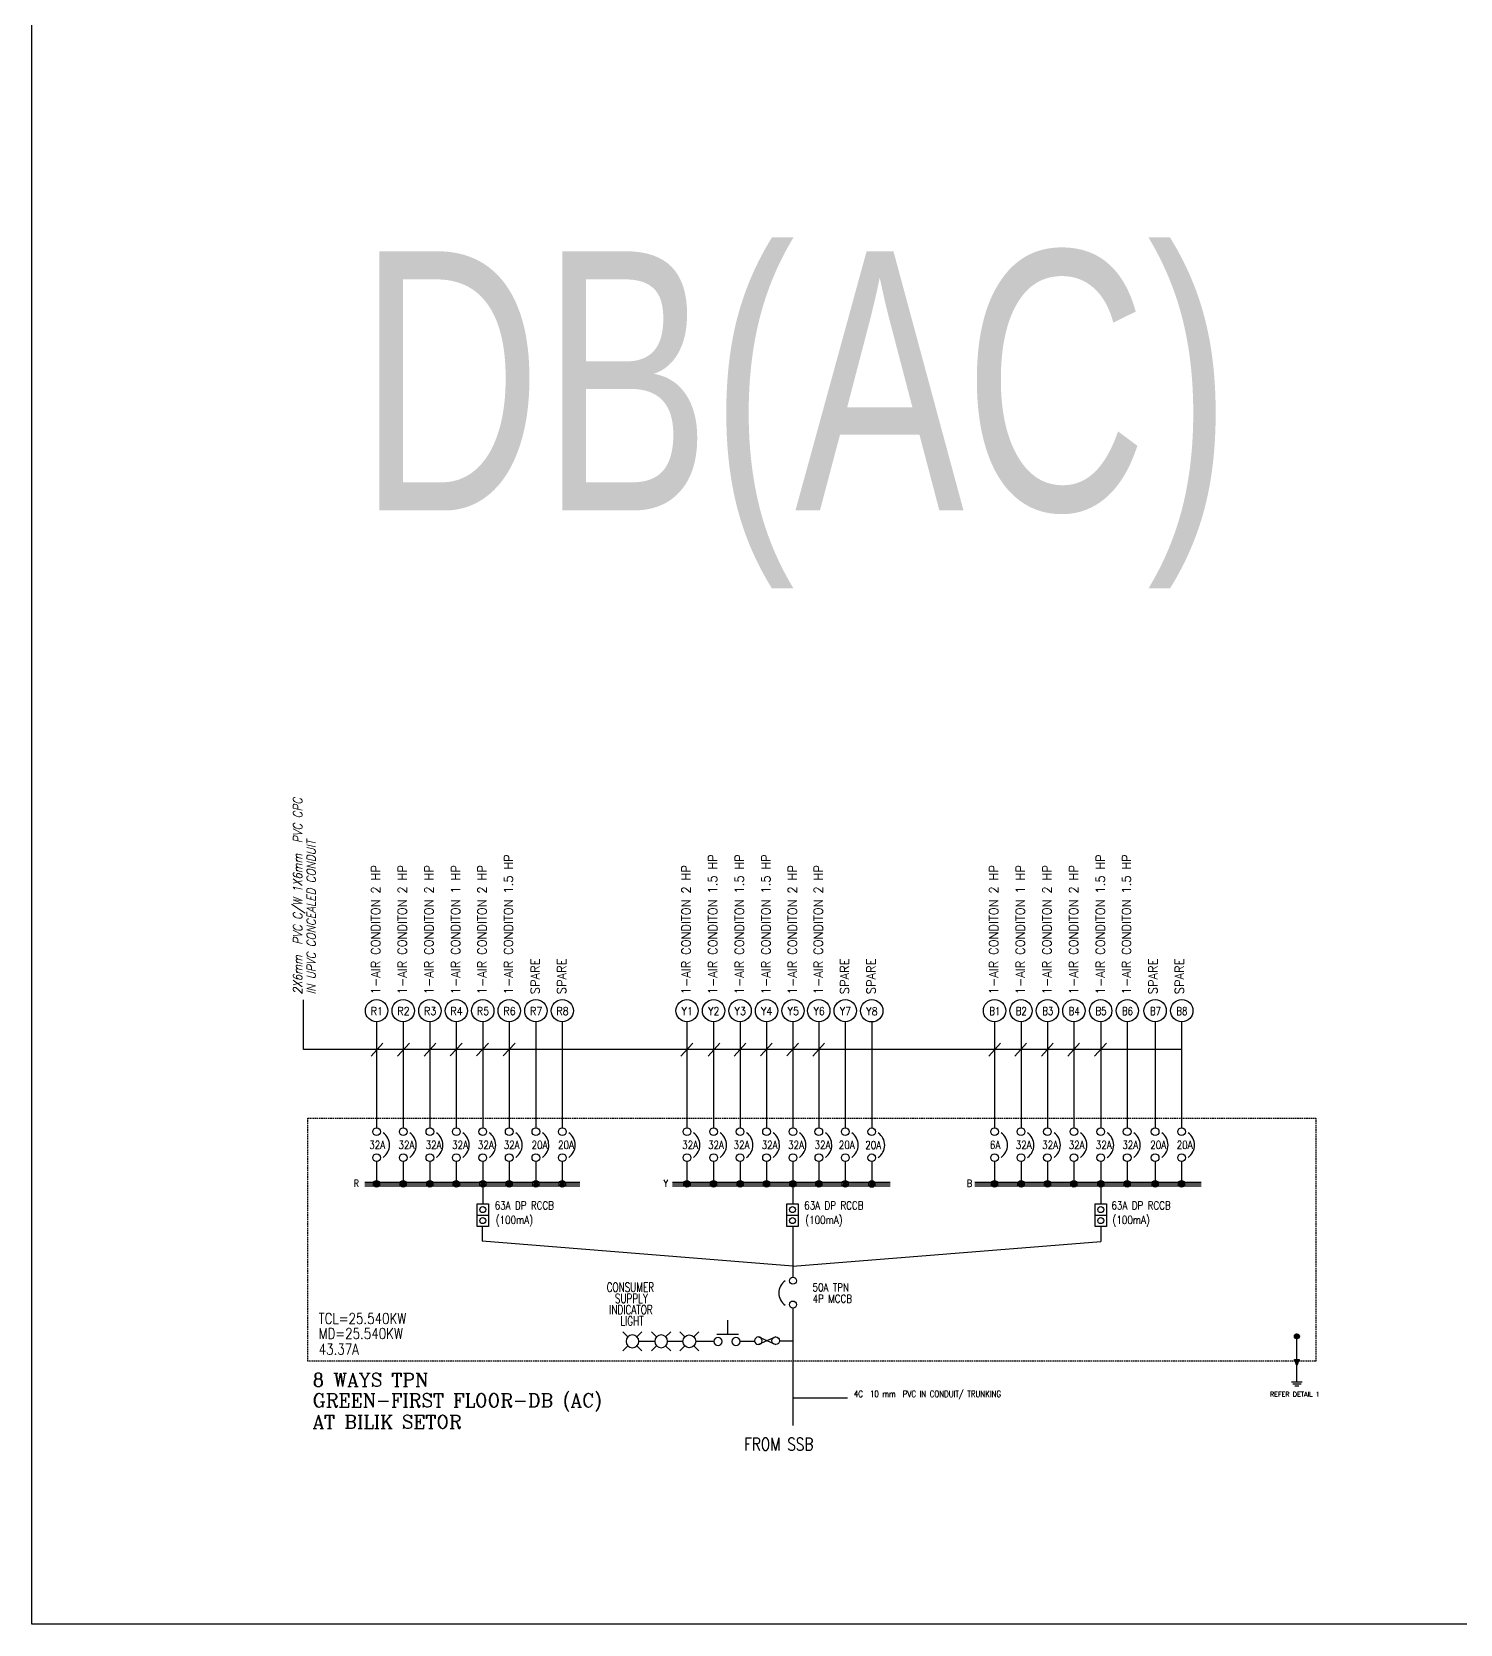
# Model space of a CAD drawing. Header units: inches. Extents: x 11139 to 944748, y -2121 to 162173.
# Drawn here: x 322665 to 394445, y -11 to 79995 of the extents above; entities that cross this region are included whole.
import ezdxf
from ezdxf.enums import TextEntityAlignment as Align

# ---------------------------------------------------------------- set-up
doc = ezdxf.new("R2010")
doc.units = ezdxf.units.IN
doc.header["$MEASUREMENT"] = 0
doc.linetypes.add('HIDDEN', pattern=[0.375, 0.25, -0.125])
for name, color, linetype in [('$_KOD', 7, 'Continuous'), ('BANGUNAN', 4, 'Continuous'), ('LAMPU', 7, 'Continuous'), ('LYT', 7, 'Continuous')]:
    doc.layers.add(name, color=color, linetype=linetype)
doc.styles.add('ITALICC', font='ITALICC.SHX', dxfattribs={"width": 0.7})
doc.styles.add('ROMANC', font='ROMANC', dxfattribs={"width": 0.8, "height": 250})
doc.styles.add('ROMAND', font='ROMAND', dxfattribs={"width": 0.75, "height": 600})
doc.styles.add('ROMANS', font='romans.shx', dxfattribs={"width": 0.5, "height": 400})
doc.styles.add('SANSSERIF', font='SAS_____.pfb', dxfattribs={"width": 0.7, "height": 700})

msp = doc.modelspace()

# ---------------------------------------------------------------- linework, layer by layer
at = {"layer": '$_KOD', "color": 3, "linetype": 'Continuous'}
for p, q in [((336318, 28859, 0), (336318, 31350, 0)), ((380445, 28863, 0), (336318, 28859, 0)), ((340306, 29173, 0), (339713, 28531, 0)), ((341641, 29173, 0), (341047, 28531, 0)), ((342975, 29173, 0), (342382, 28531, 0)), ((344284, 29182, 0), (343691, 28540, 0)), ((345613, 29182, 0), (345020, 28540, 0)), ((346952, 29182, 0), (346359, 28540, 0)), ((355880, 29173, 0), (355287, 28531, 0)), ((357239, 29173, 0), (356646, 28531, 0)), ((358549, 29173, 0), (357956, 28531, 0)), ((359873, 29178, 0), (359280, 28536, 0)), ((361202, 29178, 0), (360609, 28536, 0)), ((362503, 29178, 0), (361910, 28535, 0)), ((371348, 29173, 0), (370755, 28531, 0)), ((372658, 29173, 0), (372065, 28531, 0)), ((373992, 29173, 0), (373399, 28531, 0)), ((375322, 29174, 0), (374728, 28532, 0)), ((376670, 29174, 0), (376077, 28532, 0))]:
    msp.add_line(p, q, dxfattribs=at)
at = {"color": 0}
for p, q in [((339840, 22181, 0), (339840, 22039, 0)), ((339874, 22228, 0), (339874, 21992, 0)), ((339908, 22253, 0), (339908, 21967, 0)), ((339941, 22268, 0), (339941, 21952, 0)), ((339975, 22275, 0), (339975, 21945, 0)), ((340008, 22275, 0), (340008, 21945, 0)), ((340042, 22267, 0), (340042, 21953, 0)), ((340075, 22252, 0), (340075, 21968, 0)), ((340109, 22226, 0), (340109, 21994, 0)), ((340142, 22176, 0), (340142, 22044, 0)), ((341179, 22181, 0), (341179, 22039, 0)), ((341213, 22228, 0), (341213, 21992, 0)), ((341246, 22253, 0), (341246, 21967, 0)), ((341280, 22268, 0), (341280, 21952, 0)), ((341313, 22275, 0), (341313, 21945, 0)), ((341347, 22275, 0), (341347, 21945, 0)), ((341380, 22267, 0), (341380, 21953, 0)), ((341414, 22252, 0), (341414, 21968, 0)), ((341447, 22226, 0), (341447, 21994, 0)), ((341481, 22176, 0), (341481, 22044, 0)), ((342518, 22181, 0), (342518, 22039, 0)), ((342551, 22228, 0), (342551, 21992, 0)), ((342585, 22253, 0), (342585, 21967, 0)), ((342618, 22268, 0), (342618, 21952, 0)), ((342652, 22275, 0), (342652, 21945, 0)), ((342686, 22275, 0), (342686, 21945, 0)), ((342719, 22267, 0), (342719, 21953, 0)), ((342753, 22252, 0), (342753, 21968, 0)), ((342786, 22226, 0), (342786, 21994, 0)), ((342820, 22176, 0), (342820, 22044, 0)), ((343847, 22181, 0), (343847, 22039, 0)), ((343881, 22228, 0), (343881, 21992, 0)), ((343914, 22253, 0), (343914, 21967, 0)), ((343948, 22268, 0), (343948, 21952, 0)), ((343981, 22275, 0), (343981, 21945, 0)), ((344015, 22275, 0), (344015, 21945, 0)), ((344048, 22267, 0), (344048, 21953, 0)), ((344082, 22252, 0), (344082, 21968, 0)), ((344115, 22226, 0), (344115, 21994, 0)), ((344149, 22176, 0), (344149, 22044, 0)), ((345243, 22253, 0), (345243, 21967, 0)), ((345277, 22268, 0), (345277, 21952, 0)), ((345310, 22275, 0), (345310, 21945, 0)), ((345344, 22275, 0), (345344, 21945, 0)), ((345377, 22267, 0), (345377, 21953, 0)), ((345411, 22252, 0), (345411, 21968, 0)), ((346505, 22181, 0), (346505, 22039, 0)), ((346539, 22228, 0), (346539, 21992, 0)), ((346572, 22253, 0), (346572, 21967, 0)), ((346606, 22268, 0), (346606, 21952, 0)), ((346639, 22275, 0), (346639, 21945, 0)), ((346673, 22275, 0), (346673, 21945, 0)), ((346706, 22267, 0), (346706, 21953, 0)), ((346740, 22252, 0), (346740, 21968, 0)), ((346774, 22226, 0), (346774, 21994, 0)), ((346807, 22176, 0), (346807, 22044, 0)), ((347911, 22253, 0), (347911, 21967, 0)), ((347945, 22268, 0), (347945, 21952, 0)), ((347978, 22275, 0), (347978, 21945, 0)), ((348012, 22275, 0), (348012, 21945, 0)), ((348045, 22267, 0), (348045, 21953, 0)), ((348079, 22252, 0), (348079, 21968, 0)), ((349240, 22253, 0), (349240, 21967, 0)), ((349274, 22268, 0), (349274, 21952, 0)), ((349307, 22275, 0), (349307, 21945, 0)), ((349341, 22275, 0), (349341, 21945, 0)), ((349374, 22267, 0), (349374, 21953, 0)), ((349408, 22252, 0), (349408, 21968, 0)), ((355439, 22181, 0), (355439, 22039, 0)), ((355473, 22228, 0), (355473, 21992, 0)), ((355506, 22253, 0), (355506, 21967, 0)), ((355540, 22268, 0), (355540, 21952, 0)), ((355573, 22275, 0), (355573, 21945, 0)), ((355607, 22275, 0), (355607, 21945, 0)), ((355640, 22267, 0), (355640, 21953, 0)), ((355674, 22252, 0), (355674, 21968, 0)), ((355707, 22226, 0), (355707, 21994, 0)), ((355741, 22176, 0), (355741, 22044, 0)), ((356778, 22181, 0), (356778, 22039, 0)), ((356811, 22228, 0), (356811, 21992, 0)), ((356845, 22253, 0), (356845, 21967, 0)), ((356878, 22268, 0), (356878, 21952, 0)), ((356912, 22275, 0), (356912, 21945, 0)), ((356945, 22275, 0), (356945, 21945, 0)), ((356979, 22267, 0), (356979, 21953, 0)), ((357012, 22252, 0), (357012, 21968, 0)), ((357046, 22226, 0), (357046, 21994, 0)), ((357080, 22176, 0), (357080, 22044, 0)), ((358107, 22181, 0), (358107, 22039, 0)), ((358140, 22228, 0), (358140, 21992, 0)), ((358174, 22253, 0), (358174, 21967, 0)), ((358208, 22268, 0), (358208, 21952, 0)), ((358241, 22275, 0), (358241, 21945, 0)), ((358275, 22275, 0), (358275, 21945, 0)), ((358308, 22267, 0), (358308, 21953, 0)), ((358342, 22252, 0), (358342, 21968, 0)), ((358373, 22221, 0), (358373, 21990, 0)), ((358406, 22171, 0), (358406, 22039, 0)), ((359474, 22181, 0), (359474, 22039, 0)), ((359507, 22228, 0), (359507, 21992, 0)), ((359537, 22268, 0), (359537, 21952, 0)), ((359541, 22253, 0), (359541, 21967, 0)), ((359570, 22275, 0), (359570, 21945, 0)), ((359604, 22275, 0), (359604, 21945, 0)), ((359637, 22267, 0), (359637, 21953, 0)), ((359671, 22252, 0), (359671, 21968, 0)), ((359704, 22226, 0), (359704, 21994, 0)), ((359738, 22176, 0), (359738, 22044, 0)), ((360765, 22181, 0), (360765, 22039, 0)), ((360765, 22181, 0), (360765, 22039, 0)), ((360799, 22228, 0), (360799, 21992, 0)), ((360799, 22228, 0), (360799, 21992, 0)), ((360832, 22253, 0), (360832, 21967, 0)), ((360832, 22253, 0), (360832, 21967, 0)), ((360866, 22268, 0), (360866, 21952, 0)), ((360866, 22268, 0), (360866, 21952, 0)), ((360899, 22275, 0), (360899, 21945, 0)), ((360899, 22275, 0), (360899, 21945, 0)), ((360933, 22275, 0), (360933, 21945, 0)), ((360933, 22275, 0), (360933, 21945, 0)), ((360966, 22267, 0), (360966, 21953, 0)), ((360966, 22267, 0), (360966, 21953, 0)), ((361000, 22252, 0), (361000, 21968, 0)), ((361000, 22252, 0), (361000, 21968, 0)), ((361033, 22226, 0), (361033, 21994, 0)), ((361033, 22226, 0), (361033, 21994, 0)), ((361067, 22176, 0), (361067, 22044, 0)), ((361067, 22176, 0), (361067, 22044, 0)), ((362066, 22181, 0), (362066, 22039, 0)), ((362099, 22228, 0), (362099, 21992, 0)), ((362133, 22253, 0), (362133, 21967, 0)), ((362166, 22268, 0), (362166, 21952, 0)), ((362200, 22275, 0), (362200, 21945, 0)), ((362233, 22275, 0), (362233, 21945, 0)), ((362267, 22267, 0), (362267, 21953, 0)), ((362300, 22252, 0), (362300, 21968, 0)), ((362334, 22226, 0), (362334, 21994, 0)), ((362367, 22176, 0), (362367, 22044, 0)), ((363462, 22253, 0), (363462, 21967, 0)), ((363495, 22268, 0), (363495, 21952, 0)), ((363529, 22275, 0), (363529, 21945, 0)), ((363562, 22275, 0), (363562, 21945, 0)), ((363596, 22267, 0), (363596, 21953, 0)), ((363630, 22252, 0), (363630, 21968, 0)), ((364791, 22249, 0), (364791, 21962, 0)), ((364825, 22264, 0), (364825, 21947, 0)), ((364858, 22270, 0), (364858, 21941, 0)), ((364892, 22270, 0), (364892, 21941, 0)), ((364925, 22263, 0), (364925, 21948, 0)), ((364959, 22248, 0), (364959, 21963, 0)), ((370897, 22181, 0), (370897, 22039, 0)), ((370931, 22228, 0), (370931, 21992, 0)), ((370964, 22253, 0), (370964, 21967, 0)), ((370998, 22268, 0), (370998, 21952, 0)), ((371031, 22275, 0), (371031, 21945, 0)), ((371065, 22275, 0), (371065, 21945, 0)), ((371098, 22267, 0), (371098, 21953, 0)), ((371132, 22252, 0), (371132, 21968, 0)), ((371165, 22226, 0), (371165, 21994, 0)), ((371199, 22176, 0), (371199, 22044, 0)), ((372226, 22181, 0), (372226, 22039, 0)), ((372260, 22228, 0), (372260, 21992, 0)), ((372293, 22253, 0), (372293, 21967, 0)), ((372327, 22268, 0), (372327, 21952, 0)), ((372360, 22275, 0), (372360, 21945, 0)), ((372394, 22275, 0), (372394, 21945, 0)), ((372427, 22267, 0), (372427, 21953, 0)), ((372461, 22252, 0), (372461, 21968, 0)), ((372494, 22226, 0), (372494, 21994, 0)), ((372528, 22176, 0), (372528, 22044, 0)), ((373555, 22181, 0), (373555, 22039, 0)), ((373589, 22228, 0), (373589, 21992, 0)), ((373622, 22253, 0), (373622, 21967, 0)), ((373656, 22268, 0), (373656, 21952, 0)), ((373689, 22275, 0), (373689, 21945, 0)), ((373723, 22275, 0), (373723, 21945, 0)), ((373756, 22267, 0), (373756, 21953, 0)), ((373790, 22252, 0), (373790, 21968, 0)), ((373824, 22226, 0), (373824, 21994, 0)), ((373857, 22176, 0), (373857, 22044, 0)), ((374884, 22181, 0), (374884, 22039, 0)), ((374918, 22228, 0), (374918, 21992, 0)), ((374952, 22253, 0), (374952, 21967, 0)), ((374985, 22268, 0), (374985, 21952, 0)), ((375019, 22275, 0), (375019, 21945, 0)), ((375052, 22275, 0), (375052, 21945, 0)), ((375086, 22267, 0), (375086, 21953, 0)), ((375119, 22252, 0), (375119, 21968, 0)), ((375153, 22226, 0), (375153, 21994, 0)), ((375186, 22176, 0), (375186, 22044, 0)), ((376233, 22181, 0), (376233, 22039, 0)), ((376234, 22181, 0), (376234, 22039, 0)), ((376266, 22228, 0), (376266, 21992, 0)), ((376268, 22228, 0), (376268, 21992, 0)), ((376300, 22253, 0), (376300, 21967, 0)), ((376301, 22253, 0), (376301, 21967, 0)), ((376333, 22268, 0), (376333, 21952, 0)), ((376335, 22268, 0), (376335, 21952, 0)), ((376367, 22275, 0), (376367, 21945, 0)), ((376368, 22275, 0), (376368, 21945, 0)), ((376400, 22275, 0), (376400, 21945, 0)), ((376402, 22275, 0), (376402, 21945, 0)), ((376434, 22267, 0), (376434, 21953, 0)), ((376435, 22267, 0), (376435, 21953, 0)), ((376467, 22252, 0), (376467, 21968, 0)), ((376469, 22252, 0), (376469, 21968, 0)), ((376501, 22226, 0), (376501, 21994, 0)), ((376502, 22226, 0), (376502, 21994, 0)), ((376534, 22176, 0), (376534, 22044, 0)), ((376536, 22176, 0), (376536, 22044, 0)), ((377562, 22181, 0), (377562, 22039, 0)), ((377595, 22228, 0), (377595, 21992, 0)), ((377629, 22253, 0), (377629, 21967, 0)), ((377662, 22268, 0), (377662, 21952, 0)), ((377696, 22275, 0), (377696, 21945, 0)), ((377730, 22275, 0), (377730, 21945, 0)), ((377763, 22267, 0), (377763, 21953, 0)), ((377797, 22252, 0), (377797, 21968, 0)), ((377830, 22226, 0), (377830, 21994, 0)), ((377864, 22176, 0), (377864, 22044, 0)), ((379000, 22228, 0), (379000, 21992, 0)), ((379034, 22253, 0), (379034, 21967, 0)), ((379067, 22268, 0), (379067, 21952, 0)), ((379101, 22275, 0), (379101, 21945, 0)), ((379134, 22275, 0), (379134, 21945, 0)), ((379168, 22267, 0), (379168, 21953, 0)), ((379201, 22252, 0), (379201, 21968, 0)), ((379235, 22226, 0), (379235, 21994, 0)), ((380329, 22228, 0), (380329, 21992, 0)), ((380363, 22253, 0), (380363, 21967, 0)), ((380396, 22268, 0), (380396, 21952, 0)), ((380430, 22275, 0), (380430, 21945, 0)), ((380464, 22275, 0), (380464, 21945, 0)), ((380497, 22267, 0), (380497, 21953, 0)), ((380531, 22252, 0), (380531, 21968, 0)), ((380564, 22226, 0), (380564, 21994, 0))]:
    msp.add_line(p, q, dxfattribs=at)
at = {"linetype": 'Continuous'}
for p, q in [((357642, 14534, 0), (357642, 15258, 0)), ((358186, 14545, 0), (357095, 14545, 0)), ((358987, 14198, 0), (358232, 14198, 0))]:
    msp.add_line(p, q, dxfattribs=at)
for p, q in [((352372, 14676, 0), (352623, 14425, 0)), ((353328, 14676, 0), (353077, 14425, 0)), ((353813, 14676, 0), (354065, 14425, 0)), ((354770, 14676, 0), (354518, 14425, 0)), ((355228, 14676, 0), (355480, 14425, 0)), ((356185, 14676, 0), (355933, 14425, 0)), ((360048, 14421, 0), (359178, 14034, 0)), ((359178, 14421, 0), (360048, 14034, 0)), ((352623, 13971, 0), (352372, 13720, 0)), ((353077, 13971, 0), (353328, 13720, 0)), ((353971, 14198, 0), (353171, 14198, 0)), ((354065, 13971, 0), (353813, 13720, 0)), ((354518, 13971, 0), (354770, 13720, 0)), ((355386, 14198, 0), (354612, 14198, 0)), ((355480, 13971, 0), (355228, 13720, 0)), ((355933, 13971, 0), (356185, 13720, 0)), ((356945, 14198, 0), (356027, 14198, 0)), ((360219, 14227, 0), (360915, 14227, 0))]:
    msp.add_line(p, q)
msp.add_lwpolyline([(322665, 160001), (609785, 159483), (609785, -11), (322665, -11)], close=True)
for centre, major_axis, start_param, end_param in [((352850, 14198, 0), (-321, 0), 3.142456, 9.425641), ((354292, 14198, 0), (-321, 0), 3.142456, 9.425641), ((355706, 14198, 0), (-321, 0), 3.142257450994299, 9.425442758173885), ((357149, 14190, 0), (204, 0), -0.000944, 6.282241), ((358050, 14190, 0), (204, 0), -0.000944, 6.282241), ((359178, 14227, 0), (193, 0), -0.001295, 6.28189), ((360048, 14227, 0), (193, 0), -0.002365596403363535, 6.280819710776223)]:
    msp.add_ellipse(centre, major_axis=major_axis, ratio=1, start_param=start_param, end_param=end_param)
at = {"layer": 'BANGUNAN', "color": 255, "linetype": 'Continuous'}
for p, q in [((339990, 30251, 0), (339990, 24927, 0)), ((341329, 30251, 0), (341329, 24927, 0)), ((342667, 30251, 0), (342667, 24927, 0)), ((343997, 30251, 0), (343997, 24927, 0)), ((345326, 30251, 0), (345326, 24927, 0)), ((346655, 30251, 0), (346655, 24927, 0)), ((347994, 30251, 0), (347994, 24927, 0)), ((349323, 30251, 0), (349323, 24927, 0)), ((355589, 30251, 0), (355589, 24927, 0)), ((356927, 30251, 0), (356927, 24927, 0)), ((358257, 30251, 0), (358257, 24927, 0)), ((359586, 30251, 0), (359586, 24927, 0)), ((360915, 30251, 0), (360915, 24927, 0)), ((362215, 30251, 0), (362215, 24927, 0)), ((363544, 30251, 0), (363546, 24927, 0)), ((364874, 30246, 0), (364876, 24922, 0)), ((371047, 30251, 0), (371047, 24927, 0)), ((372376, 30251, 0), (372376, 24927, 0)), ((373705, 30251, 0), (373705, 24927, 0)), ((375034, 30251, 0), (375034, 24927, 0)), ((376382, 30251, 0), (376382, 24927, 0)), ((377711, 30251, 0), (377711, 24927, 0)), ((379116, 30251, 0), (379116, 24927, 0)), ((380445, 30251, 0), (380445, 24927, 0)), ((339990, 23234, 0), (339990, 22110, 0)), ((341329, 23234, 0), (341329, 22110, 0)), ((342668, 23234, 0), (342668, 22110, 0)), ((343997, 23234, 0), (343997, 22110, 0)), ((345326, 23234, 0), (345326, 22110, 0)), ((346655, 23234, 0), (346655, 22110, 0)), ((347994, 23234, 0), (347994, 22110, 0)), ((349323, 23234, 0), (349323, 22110, 0)), ((355589, 23234, 0), (355589, 22110, 0)), ((356928, 23234, 0), (356928, 22110, 0)), ((358257, 23234, 0), (358257, 22110, 0)), ((359586, 23234, 0), (359586, 22110, 0)), ((360915, 23234, 0), (360915, 22110, 0)), ((362216, 23234, 0), (362216, 22110, 0)), ((363545, 23234, 0), (363545, 22110, 0)), ((364874, 23229, 0), (364874, 22105, 0)), ((371047, 23234, 0), (371047, 22110, 0)), ((372376, 23234, 0), (372376, 22110, 0)), ((373705, 23234, 0), (373705, 22110, 0)), ((375034, 23234, 0), (375034, 22110, 0)), ((376383, 23234, 0), (376383, 22110, 0)), ((377712, 23234, 0), (377712, 22110, 0)), ((379117, 23234, 0), (379117, 22110, 0)), ((380446, 23234, 0), (380446, 22110, 0)), ((339393, 22204, 0), (350211, 22204, 0)), ((339393, 22110, 0), (350211, 22110, 0)), ((339393, 22016, 0), (350211, 22016, 0)), ((354857, 22204, 0), (365806, 22204, 0)), ((354857, 22110, 0), (365806, 22110, 0)), ((354857, 22016, 0), (365806, 22016, 0)), ((370061, 22204, 0), (381428, 22204, 0)), ((370061, 22110, 0), (381428, 22110, 0)), ((370061, 22016, 0), (381428, 22016, 0)), ((386240, 12985, 0), (386116, 13290, 0)), ((386240, 12985, 0), (386364, 13290, 0))]:
    msp.add_line(p, q, dxfattribs=at)
at = {"layer": 'BANGUNAN', "color": 255}
for p, q in [((345325, 22110, 0), (345325, 21102, 0)), ((360915, 22110, 0), (360915, 21102, 0)), ((376384, 22110, 0), (376384, 21102, 0)), ((345045, 19976, 0), (345045, 21102, 0)), ((345045, 21102, 0), (345608, 21102, 0)), ((345608, 21102, 0), (345608, 19976, 0)), ((360609, 21102, 0), (361172, 21102, 0)), ((360609, 19976, 0), (360609, 21102, 0)), ((361172, 21102, 0), (361172, 19976, 0)), ((376101, 21102, 0), (376664, 21102, 0)), ((376101, 19976, 0), (376101, 21102, 0)), ((376664, 21102, 0), (376664, 19976, 0)), ((345045, 20539, 0), (345608, 20539, 0)), ((360609, 20539, 0), (361172, 20539, 0)), ((376101, 20539, 0), (376664, 20539, 0)), ((345608, 19976, 0), (345045, 19976, 0)), ((345296, 19976, 0), (345296, 19232, 0)), ((360915, 17970, 0), (345296, 19232, 0)), ((361172, 19976, 0), (360609, 19976, 0)), ((360915, 19976, 0), (360915, 17417, 0)), ((360915, 17970, 0), (376390, 19217, 0)), ((376664, 19976, 0), (376101, 19976, 0)), ((376390, 19967, 0), (376390, 19217, 0)), ((360915, 15871, 0), (360915, 9978, 0)), ((386117, 14449, 0), (386244, 14576, 0)), ((386118, 14469, 0), (386224, 14575, 0)), ((386119, 14432, 0), (386261, 14574, 0)), ((386123, 14417, 0), (386276, 14571, 0)), ((386124, 14494, 0), (386200, 14569, 0)), ((386128, 14404, 0), (386289, 14566, 0)), ((386134, 14391, 0), (386302, 14559, 0)), ((386141, 14380, 0), (386313, 14552, 0)), ((386150, 14370, 0), (386323, 14544, 0)), ((386159, 14361, 0), (386332, 14534, 0)), ((386169, 14353, 0), (386341, 14524, 0)), ((386181, 14345, 0), (386348, 14512, 0)), ((386193, 14339, 0), (386354, 14500, 0)), ((386207, 14335, 0), (386359, 14486, 0)), ((386222, 14331, 0), (386362, 14471, 0)), ((386240, 12172, 0), (386240, 14453, 0)), ((386240, 14330, 0), (386363, 14453, 0)), ((386260, 14332, 0), (386361, 14433, 0)), ((386286, 14339, 0), (386354, 14407, 0)), ((386116, 13290, 0), (386364, 13290, 0)), ((386120, 13280, 0), (386130, 13290, 0)), ((386126, 13267, 0), (386149, 13290, 0)), ((386131, 13254, 0), (386167, 13290, 0)), ((386137, 13240, 0), (386186, 13290, 0)), ((386142, 13227, 0), (386204, 13290, 0)), ((386147, 13214, 0), (386223, 13290, 0)), ((386153, 13201, 0), (386242, 13290, 0)), ((386158, 13187, 0), (386260, 13290, 0)), ((386163, 13174, 0), (386279, 13290, 0)), ((386169, 13161, 0), (386297, 13290, 0)), ((386174, 13148, 0), (386316, 13290, 0)), ((386180, 13135, 0), (386335, 13290, 0)), ((386185, 13121, 0), (386353, 13290, 0)), ((386190, 13108, 0), (386358, 13276, 0)), ((386196, 13095, 0), (386346, 13245, 0)), ((386201, 13082, 0), (386333, 13214, 0)), ((386206, 13068, 0), (386320, 13182, 0)), ((386212, 13055, 0), (386307, 13151, 0)), ((386217, 13042, 0), (386295, 13119, 0)), ((386223, 13029, 0), (386282, 13088, 0)), ((386228, 13015, 0), (386269, 13057, 0)), ((386233, 13002, 0), (386256, 13025, 0)), ((386239, 12989, 0), (386244, 12994, 0)), ((385977, 12172, 0), (386503, 12172, 0)), ((386030, 12067, 0), (386451, 12067, 0)), ((386135, 11962, 0), (386345, 11962, 0))]:
    msp.add_line(p, q, dxfattribs=at)
at = {"layer": 'BANGUNAN', "color": 4, "linetype": 'HIDDEN', "ltscale": 300, "elevation": 0}
msp.add_lwpolyline([(336537, 25419), (387190, 25419), (387190, 13195), (336537, 13195)], close=True, dxfattribs=at)
at = {"layer": 'BANGUNAN', "color": 255, "linetype": 'Continuous'}
for centre, radius in [((339990, 30812, 0), 561), ((341329, 30812, 0), 561), ((342667, 30812, 0), 561), ((343997, 30812, 0), 561), ((345326, 30812, 0), 561), ((346655, 30812, 0), 561), ((347994, 30812, 0), 561), ((349323, 30812, 0), 561), ((355589, 30812, 0), 561), ((356927, 30812, 0), 561), ((358257, 30812, 0), 561), ((359586, 30812, 0), 561), ((360915, 30812, 0), 561), ((362215, 30812, 0), 561), ((363544, 30812, 0), 561), ((364874, 30807, 0), 561), ((371047, 30812, 0), 561), ((372376, 30812, 0), 561), ((373705, 30812, 0), 561), ((375034, 30812, 0), 561), ((376382, 30812, 0), 561), ((377721, 30812, 0), 561), ((379116, 30812, 0), 561), ((380455, 30812, 0), 561), ((339990, 24733, 0), 193), ((341329, 24733, 0), 193), ((342667, 24733, 0), 193), ((343997, 24733, 0), 193), ((345326, 24733, 0), 193), ((346655, 24733, 0), 193), ((347994, 24733, 0), 193), ((349323, 24733, 0), 193), ((355589, 24733, 0), 193), ((356927, 24733, 0), 193), ((358257, 24733, 0), 193), ((359586, 24733, 0), 193), ((360915, 24733, 0), 193), ((362215, 24733, 0), 193), ((363544, 24733, 0), 193), ((364874, 24729, 0), 193), ((371047, 24733, 0), 193), ((372376, 24733, 0), 193), ((373705, 24733, 0), 193), ((375034, 24733, 0), 193), ((376382, 24733, 0), 193), ((377711, 24733, 0), 193), ((379116, 24733, 0), 193), ((380445, 24733, 0), 193), ((339990, 23427, 0), 193), ((341329, 23427, 0), 193), ((342668, 23427, 0), 193), ((343997, 23427, 0), 193), ((345326, 23427, 0), 193), ((346655, 23427, 0), 193), ((347994, 23427, 0), 193), ((349323, 23427, 0), 193), ((355589, 23427, 0), 193), ((356928, 23427, 0), 193), ((358257, 23427, 0), 193), ((359586, 23427, 0), 193), ((360915, 23427, 0), 193), ((362216, 23427, 0), 193), ((363545, 23427, 0), 193), ((364874, 23422, 0), 193), ((371047, 23427, 0), 193), ((372376, 23427, 0), 193), ((373705, 23427, 0), 193), ((375034, 23427, 0), 193), ((376383, 23427, 0), 193), ((377712, 23427, 0), 193), ((379117, 23427, 0), 193), ((380446, 23427, 0), 193), ((339990, 22110, 0), 166), ((341329, 22110, 0), 166), ((342668, 22110, 0), 166), ((343997, 22110, 0), 166), ((345326, 22110, 0), 166), ((346655, 22110, 0), 166), ((347994, 22110, 0), 166), ((349323, 22110, 0), 166), ((355589, 22110, 0), 166), ((356928, 22110, 0), 166), ((358257, 22110, 0), 166), ((359586, 22110, 0), 166), ((360915, 22110, 0), 166), ((360915, 22110, 0), 166), ((362216, 22110, 0), 166), ((363545, 22110, 0), 166), ((364874, 22105, 0), 166), ((371047, 22110, 0), 166), ((372376, 22110, 0), 166), ((373705, 22110, 0), 166), ((375034, 22110, 0), 166), ((376383, 22110, 0), 166), ((376384, 22110, 0), 166), ((377712, 22110, 0), 166), ((379117, 22110, 0), 166), ((380446, 22110, 0), 166), ((345329, 20817, 0), 150), ((360892, 20817, 0), 150), ((376384, 20817, 0), 150), ((345329, 20264, 0), 150), ((360892, 20264, 0), 150), ((376384, 20264, 0), 150), ((360915, 17242, 0), 176), ((360915, 16047, 0), 176), ((386240, 14453, 0), 123)]:
    msp.add_circle(centre, radius, dxfattribs=at)
for centre, start, end in [((339888, 24058, 0), 305.15395, 55.05102), ((341227, 24058, 0), 305.15395, 55.05102), ((342566, 24058, 0), 305.15395, 55.05102), ((343895, 24058, 0), 305.15395, 55.05102), ((345224, 24058, 0), 305.15395, 55.05102), ((346553, 24058, 0), 305.15395, 55.05102), ((347892, 24058, 0), 305.15395, 55.05102), ((349221, 24058, 0), 305.15395, 55.05102), ((355487, 24058, 0), 305.15395, 55.05102), ((356826, 24058, 0), 305.15395, 55.05102), ((358155, 24058, 0), 305.15395, 55.05102), ((359484, 24058, 0), 305.15395, 55.05102), ((360813, 24058, 0), 305.15395, 55.05102), ((362114, 24058, 0), 305.15395, 55.05102), ((363443, 24058, 0), 305.15395, 55.05102), ((364772, 24053, 0), 305.15395, 55.05102), ((370945, 24058, 0), 305.15395, 55.05102), ((372274, 24058, 0), 305.15395, 55.05102), ((373603, 24058, 0), 305.15395, 55.05102), ((374932, 24058, 0), 305.15395, 55.05102), ((376281, 24058, 0), 305.15395, 55.05102), ((377610, 24058, 0), 305.15395, 55.05102), ((379015, 24058, 0), 305.15395, 55.05102), ((380344, 24058, 0), 305.15395, 55.05102), ((360954, 16629, 0), 124.94898, 234.84605)]:
    msp.add_arc(centre, 752, start, end, dxfattribs=at)
at = {"layer": 'LAMPU', "linetype": 'Continuous'}
msp.add_line((360915, 11356, 0), (363663, 11356, 0), dxfattribs=at)

# ---------------------------------------------------------------- texts
at = {"style": 'ROMANS', "width": 0.7}
for s, p in [('CONSUMER', (351553, 16685, 0)), ('INDICATOR ', (351680, 15557, 0)), ('SUPPLY', (351966, 16120, 0)), ('LIGHT', (352241, 14992, 0))]:
    msp.add_text(s, height=464.3, dxfattribs=at).set_placement(p)
at = {"color": 7, "style": 'ROMAND'}
msp.add_text('REFER DETAIL 1', height=234.74, dxfattribs=at).set_placement((384886, 11421, 0))
at = {"layer": 'BANGUNAN', "color": 255, "linetype": 'Continuous'}
for s, height, style, width, p in [('2X6mm  PVC C/W 1X6mm  PVC CPC', 450, 'ITALICC', 0.85, (336247, 31635, 0)), ('IN UPVC CONCEALED CONDUIT', 450, 'ITALICC', 0.85, (336929, 31635, 0)), ('1-AIR CONDITON 1.5 HP ', 445.5, 'ROMANC', 0.95, (346842, 31635, 0)), ('1-AIR CONDITON 1.5 HP', 445.5, 'ROMANC', 0.95, (357105, 31635, 0)), ('1-AIR CONDITON 1.5 HP', 445.5, 'ROMANC', 0.95, (358444, 31635, 0)), ('1-AIR CONDITON 1.5 HP', 445.5, 'ROMANC', 0.95, (359782, 31635, 0)), ('1-AIR CONDITON 1.5 HP ', 445.5, 'ROMANC', 0.95, (376589, 31635, 0)), ('1-AIR CONDITON 1.5 HP ', 445.5, 'ROMANC', 0.95, (377899, 31635, 0)), ('1-AIR CONDITON 2 HP ', 445.5, 'ROMANC', 0.95, (340167, 31635, 0)), ('1-AIR CONDITON 2 HP ', 445.5, 'ROMANC', 0.95, (341506, 31635, 0)), ('1-AIR CONDITON 2 HP ', 445.5, 'ROMANC', 0.95, (342845, 31635, 0)), ('1-AIR CONDITON 1 HP ', 445.5, 'ROMANC', 0.95, (344184, 31635, 0)), ('1-AIR CONDITON 2 HP ', 445.5, 'ROMANC', 0.95, (345513, 31635, 0)), ('1-AIR CONDITON 2 HP ', 445.5, 'ROMANC', 0.95, (355766, 31635, 0)), ('1-AIR CONDITON 2 HP ', 445.5, 'ROMANC', 0.95, (361111, 31635, 0)), ('1-AIR CONDITON 2 HP ', 445.5, 'ROMANC', 0.95, (362412, 31635, 0)), ('1-AIR CONDITON 2 HP ', 445.5, 'ROMANC', 0.95, (371224, 31635, 0)), ('1-AIR CONDITON 1 HP', 445.5, 'ROMANC', 0.95, (372563, 31635, 0)), ('1-AIR CONDITON 2 HP ', 445.5, 'ROMANC', 0.95, (373902, 31635, 0)), ('1-AIR CONDITON 2 HP ', 445.5, 'ROMANC', 0.95, (375240, 31635, 0)), ('SPARE', 445.5, 'ROMANC', 0.95, (348181, 31635, 0)), ('SPARE', 445.5, 'ROMANC', 0.95, (349510, 31635, 0)), ('SPARE', 445.5, 'ROMANC', 0.95, (363731, 31635, 0)), ('SPARE', 445.5, 'ROMANC', 0.95, (365061, 31635, 0)), ('SPARE', 445.5, 'ROMANC', 0.95, (379228, 31635, 0)), ('SPARE', 445.5, 'ROMANC', 0.95, (380557, 31635, 0))]:
    msp.add_text(s, height=height, rotation=90, dxfattribs=dict(at, style=style, width=width)).set_placement(p)
at = {"layer": 'BANGUNAN', "color": 255, "linetype": 'Continuous', "style": 'ROMANS'}
for s, width, p in [('R1', 0.9, (340004, 30594, 0)), ('R2', 0.9, (341343, 30594, 0)), ('R3', 0.9, (342682, 30594, 0)), ('R4', 0.9, (344011, 30594, 0)), ('R5', 0.9, (345340, 30594, 0)), ('R6', 0.9, (346669, 30594, 0)), ('R7', 0.9, (348008, 30594, 0)), ('R8', 0.9, (349337, 30594, 0)), ('Y1', 0.9, (355603, 30594, 0)), ('Y2', 0.9, (356937, 30594, 0)), ('Y3', 0.9, (358266, 30594, 0)), ('Y4', 0.9, (359595, 30594, 0)), ('Y5', 0.9, (360929, 30594, 0)), ('Y6', 0.9, (362230, 30594, 0)), ('Y7', 0.9, (363554, 30594, 0)), ('Y8', 0.9, (364883, 30590, 0)), ('B1', 0.8, (371061, 30594, 0)), ('B2', 0.8, (372390, 30594, 0)), ('B3', 0.8, (373719, 30594, 0)), ('B4', 0.8, (375048, 30594, 0)), ('B5', 0.8, (376397, 30594, 0)), ('B6', 0.8, (377726, 30594, 0)), ('B7', 0.8, (379131, 30594, 0)), ('B8', 0.8, (380460, 30594, 0))]:
    msp.add_text(s, height=390.9, dxfattribs=dict(at, width=width)).set_placement(p, align=Align.CENTER)
at = {"layer": 'BANGUNAN', "color": 255, "linetype": 'Continuous', "width": 0.8}
for s, height, style, p in [('32A', 402.1, 'ROMANS', (339623, 23866, 0)), ('32A', 402.1, 'ROMANS', (341090, 23866, 0)), ('32A', 402.1, 'ROMANS', (342455, 23866, 0)), ('32A', 402.1, 'ROMANS', (343785, 23866, 0)), ('32A', 402.1, 'ROMANS', (345082, 23866, 0)), ('32A', 402.1, 'ROMANS', (346378, 23866, 0)), ('20A', 402.1, 'ROMANS', (347781, 23866, 0)), ('20A', 402.1, 'ROMANS', (349111, 23866, 0)), ('32A', 402.1, 'ROMANS', (355350, 23866, 0)), ('32A', 402.1, 'ROMANS', (356647, 23866, 0)), ('32A', 402.1, 'ROMANS', (357931, 23866, 0)), ('32A', 402.1, 'ROMANS', (359342, 23866, 0)), ('32A', 402.1, 'ROMANS', (360672, 23866, 0)), ('32A', 402.1, 'ROMANS', (362003, 23866, 0)), ('20A', 402.1, 'ROMANS', (363219, 23866, 0)), ('20A', 402.1, 'ROMANS', (364548, 23861, 0)), ('6A', 402.1, 'ROMANS', (370814, 23866, 0)), ('32A', 402.1, 'ROMANS', (372110, 23866, 0)), ('32A', 402.1, 'ROMANS', (373441, 23866, 0)), ('32A', 402.1, 'ROMANS', (374771, 23866, 0)), ('32A', 402.1, 'ROMANS', (376136, 23866, 0)), ('32A', 402.1, 'ROMANS', (377467, 23866, 0)), ('20A', 402.1, 'ROMANS', (378870, 23866, 0)), ('20A', 402.1, 'ROMANS', (380201, 23866, 0)), ('R', 355, 'ROMAND', (338849, 21954, 0)), ('Y', 355, 'ROMAND', (354417, 21954, 0)), ('B', 355, 'ROMAND', (369663, 21954, 0)), ('63A DP RCCB', 402.1, 'ROMANS', (345926, 20827, 0)), ('63A DP RCCB', 402.1, 'ROMANS', (361481, 20827, 0)), ('63A DP RCCB', 402.1, 'ROMANS', (376920, 20827, 0)), ('(100mA)', 402.1, 'ROMANS', (345980, 20100, 0)), ('(100mA)', 402.1, 'ROMANS', (361536, 20100, 0)), ('(100mA)', 402.1, 'ROMANS', (376975, 20100, 0)), ('50A TPN', 402.1, 'ROMANS', (361900, 16710, 0)), ('4P MCCB', 402.1, 'ROMANS', (361900, 16141, 0)), ('TCL=25.540KW', 546.75, 'ROMANS', (337079, 15074, 0)), ('MD=25.540KW', 546.75, 'ROMANS', (337079, 14320, 0)), ('43.37A', 546.8, 'ROMANS', (337079, 13530, 0)), ('FROM SSB', 625.5, 'ROMANS', (358464, 8722, 0))]:
    msp.add_text(s, height=height, dxfattribs=dict(at, style=style)).set_placement(p)
at = {"layer": 'BANGUNAN', "color": 255, "linetype": 'Continuous', "style": 'ROMANC'}
for s, p in [('8 WAYS TPN ', (336774, 11925, 0)), ('GREEN-FIRST FLOOR-DB (AC) ', (336774, 10896, 0)), ('AT BILIK SETOR', (336774, 9818, 0))]:
    msp.add_text(s, height=675, dxfattribs=at).set_placement(p)
at = {"layer": 'LAMPU', "color": 7, "lineweight": 100, "ltscale": 5, "style": 'SANSSERIF', "width": 0.7}
msp.add_text('DB(AC)', height=13024.5, dxfattribs=at).set_placement((339084, 55946))
at = {"layer": 'LYT', "color": 7, "linetype": 'Continuous', "style": 'ROMAND', "width": 0.8}
msp.add_text('4C  10 mm  PVC IN CONDUIT/ TRUNKING', height=324, dxfattribs=at).set_placement((363977, 11395, 0))

doc.saveas('drawing.dxf')
